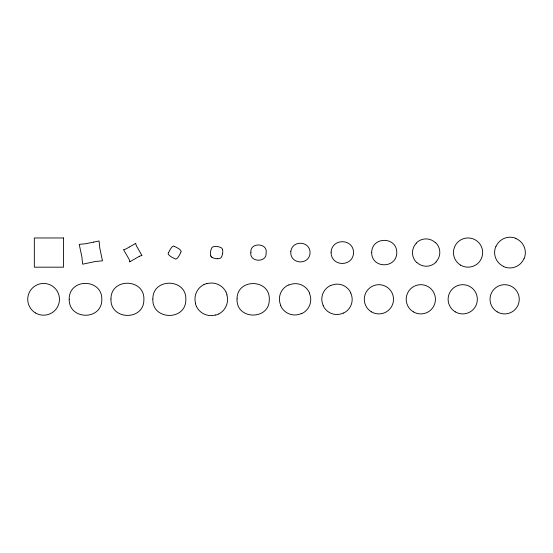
<?xml version="1.0" encoding="UTF-8"?>
<svg xmlns="http://www.w3.org/2000/svg" width="553" height="553" viewBox="0 0 553 553"><rect width="100%" height="100%" fill="white"/><g stroke="black" fill="none" stroke-linecap="round" stroke-linejoin="round"><path stroke-width="0.83" d="M222.624 253.419L222.762 251.933A7.244 7.244 0 0 0 222.389 249.244M168.651 252.514C169.799 250.191 171.492 246.548 173.607 245.981A4.002 4.002 0 0 0 174.071 246.244L174.63 246.507M180.713 252.583L180.997 251.974A4.002 4.002 0 0 1 181.26 251.504C180.72 249.396 177.036 247.696 174.734 246.555M168.582 252.673L168.347 253.177A4.002 4.002 0 0 1 168.084 253.647C168.907 256.025 172.702 257.663 175.273 258.901A4.002 4.002 0 0 1 175.743 259.163C177.776 258.68 179.449 255.113 180.575 252.894M129.658 246.859L135.713 243.361M129.464 246.977L126.208 248.829A9.975 9.975 0 0 1 123.547 249.638L129.015 259.122A9.975 9.975 0 0 1 129.824 261.783M135.388 258.583L139.315 256.322M134.967 258.852L129.81 261.79M217.225 258.756L215.691 258.604A13.866 13.866 0 0 1 212.124 257.435M212.117 257.449L211.723 257.256A2.336 2.336 0 0 1 211.225 256.703M210.831 255.956L210.893 256.101A4.251 4.251 0 0 0 211.011 256.35A3.505 3.505 0 0 0 211.218 256.71M222.361 249.251L222.278 249.05A4.251 4.251 0 0 0 222.161 248.795A3.505 3.505 0 0 0 221.953 248.442A2.336 2.336 0 0 0 221.456 247.889L221.055 247.696A13.866 13.866 0 0 0 217.481 246.534L215.946 246.396A7.244 7.244 0 0 0 213.258 246.776L213.119 246.859A4.251 4.251 0 0 0 212.808 246.997A3.505 3.505 0 0 0 212.456 247.205A2.336 2.336 0 0 0 211.903 247.709L211.73 248.034A13.866 13.866 0 0 0 210.548 251.677L210.41 253.219A7.244 7.244 0 0 0 210.783 255.901M330.632 285.597A15.042 15.042 0 0 1 350.816 292.896M323.277 305.678A15.042 15.042 0 0 1 330.576 285.486M350.706 292.952A15.042 15.042 0 0 1 343.406 313.136M343.351 313.026A15.042 15.042 0 0 1 323.166 305.726M288.915 285.044A15.443 15.443 0 0 1 309.556 293.055M280.806 305.477A15.443 15.443 0 0 1 288.818 284.836M309.348 293.145A15.443 15.443 0 0 1 301.337 313.793M301.24 313.586A15.443 15.443 0 0 1 280.599 305.574M206.857 283.689A16.265 16.265 0 0 1 225.997 291.97M204.064 284.539A15.09 15.09 0 0 1 206.815 283.558M226.025 292.129A15.09 15.09 0 0 1 227.006 294.88M226.875 294.922A16.265 16.265 0 0 1 218.594 314.056M218.435 314.09A15.09 15.09 0 0 1 215.684 315.072M215.649 314.94A16.265 16.265 0 0 1 196.509 306.652M196.481 306.5A15.09 15.09 0 0 1 195.492 303.749M195.631 303.708A16.265 16.265 0 0 1 203.912 284.567M135.692 243.361A9.975 9.975 0 0 0 136.515 246.023L141.976 255.527A9.975 9.975 0 0 0 139.315 256.322M222.624 253.474A13.866 13.866 0 0 1 221.449 257.034L221.311 257.373A2.336 2.336 0 0 1 220.716 257.933A3.505 3.505 0 0 1 220.364 258.147A4.251 4.251 0 0 1 220.115 258.265L219.935 258.341A7.244 7.244 0 0 1 217.232 258.721M435.605 242.567A13.583 13.583 0 0 1 435.992 261.866M416.146 243.12A13.583 13.583 0 0 1 435.446 242.732M436.158 262.025A13.583 13.583 0 0 1 416.858 262.412M416.699 262.578A13.583 13.583 0 0 1 416.312 243.279M515.866 238.516A15.339 15.339 0 0 1 524.05 258.859M496.055 246.355A15.339 15.339 0 0 1 515.928 238.357M523.898 258.79A15.339 15.339 0 0 1 503.693 266.65M503.762 266.498A15.339 15.339 0 0 1 495.903 246.285M250.896 252.258C249.037 262.488 266.961 262.869 266.097 253.136C268.219 242.656 249.762 242.179 250.896 252.258M152.856 299.042C151.819 320.394 186.126 321.169 185.822 299.588C186.859 278.228 152.552 277.461 152.856 299.042M237.057 298.91C235.882 319.966 269.408 320.622 269.276 299.719C270.452 278.664 236.919 278.007 237.057 298.91M69.201 299.228C68.738 320.208 102.056 320.851 101.828 299.401C102.291 278.422 68.973 277.779 69.201 299.228M331.095 252.182C330.901 266.864 352.8 267.21 353.554 252.963C353.754 238.288 331.848 237.942 331.095 252.182M371.685 252.424C371.505 268.841 396.556 268.876 396.791 252.721C396.971 236.311 371.92 236.276 371.685 252.424M110.959 299.021C110.006 320.256 144.05 321.238 143.891 299.608C144.845 278.366 110.8 277.385 110.959 299.021M290.823 251.387C289.599 264.106 308.339 265.723 310.005 253.765C311.221 241.039 292.482 239.421 290.823 251.387M93.768 242.096L85.57 243.762L79.231 244.357L81.892 256.965L82.632 264.189L95.24 261.528L102.464 260.795L99.803 248.179L99.063 240.956L93.768 242.096M63.54 237.97L34.327 237.97L34.327 267.182L63.54 267.182L63.54 237.97M35.565 312.998A15.864 15.864 0 0 0 59.468 299.429A15.864 15.864 0 0 0 35.765 285.514A15.864 15.864 0 0 0 35.565 312.998M497.202 311.871A14.606 14.606 0 0 0 519.253 299.463A14.606 14.606 0 0 0 497.479 286.565A14.606 14.606 0 0 0 497.202 311.871M455.285 311.871A14.606 14.606 0 0 0 477.343 299.463A14.606 14.606 0 0 0 455.568 286.565A14.606 14.606 0 0 0 455.285 311.871M413.374 311.871A14.606 14.606 0 0 0 435.425 299.463A14.606 14.606 0 0 0 413.658 286.565A14.606 14.606 0 0 0 413.374 311.871M371.464 311.871A14.606 14.606 0 0 0 393.515 299.463A14.606 14.606 0 0 0 371.74 286.565A14.606 14.606 0 0 0 371.464 311.871M460.684 265.17A14.613 14.613 0 0 0 482.665 252.638A14.613 14.613 0 0 0 460.822 239.871A14.613 14.613 0 0 0 460.684 265.17"/></g></svg>
